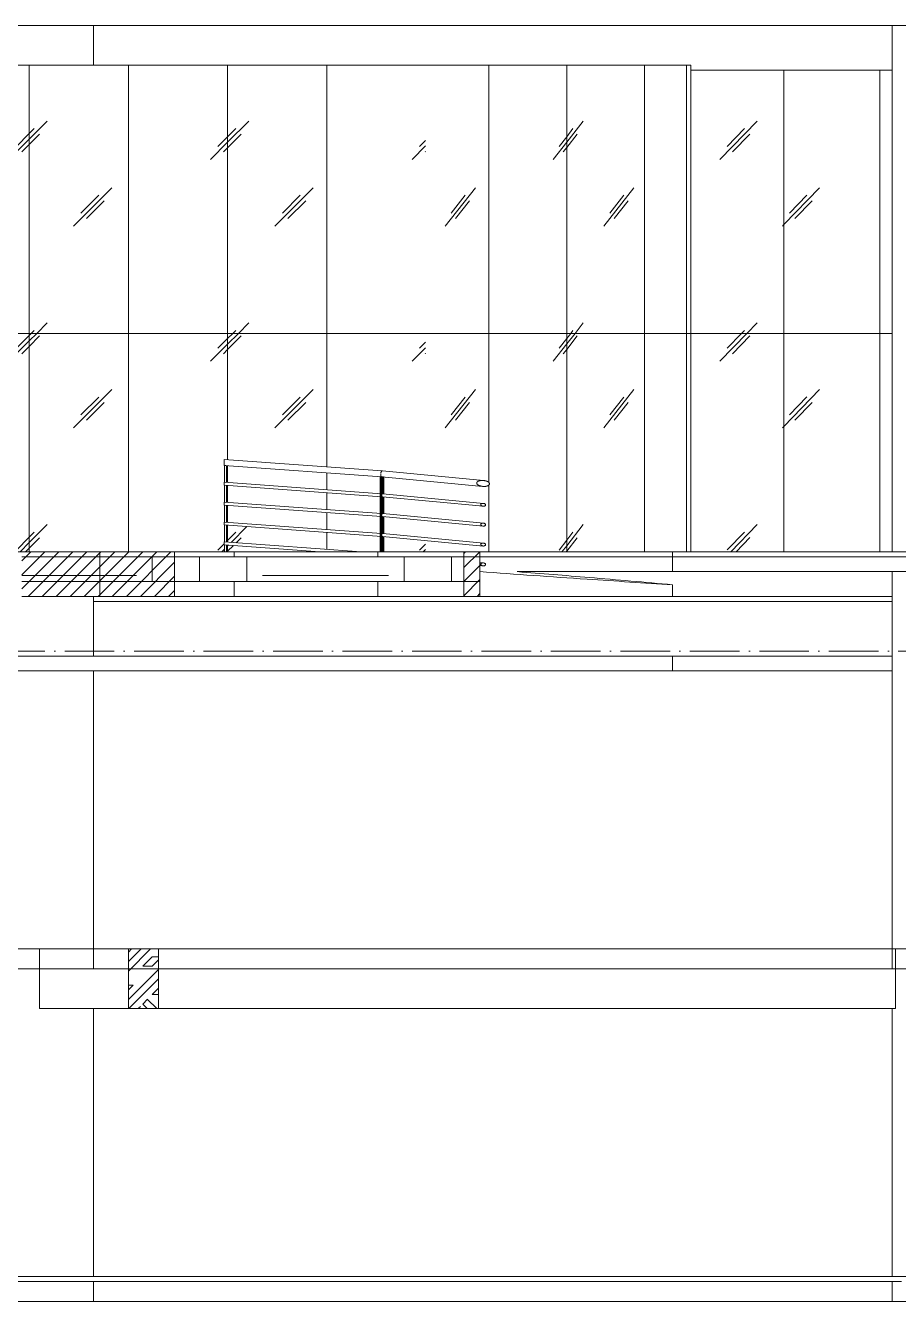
# Model space of a CAD drawing. Header units: millimetres. Extents: x -12680 to 112808, y -16580 to 93550.
# Drawn here: x 49235 to 58033, y -7550 to 5300 of the extents above; entities that cross this region are included whole.
import ezdxf

# ---------------------------------------------------------------- set-up
doc = ezdxf.new("R2010")
doc.units = ezdxf.units.MM
doc.linetypes.add('Grid Line', pattern=[14, 10, -2, 0, -2])
for name, color, linetype, lineweight in [('A-FLOR-HRAL', 41, 'Continuous', 5), ('HATCH-TUONG', 152, 'Continuous', 9), ('KINH', 152, 'Continuous', 5), ('NET CAT', 3, 'Continuous', 5), ('NET CATConcrete', 3, 'Continuous', 5), ('NET THAY 1', 41, 'Continuous', 5), ('NET THAY 2', 55, 'Continuous', 5), ('NET-CAT', 3, 'Continuous', 9), ('NET-THAY', 2, 'Continuous', 15), ('TRUC', 225, 'Continuous', 5)]:
    doc.layers.add(name, color=color, linetype=linetype, lineweight=lineweight)
pattern_1 = [(45, (41462.07, 40400), (-70.71068, 70.71068), [])]
pattern_2 = [(45.946, (40630.9, 40601.6), (-0.009, 2032), [249.51, -2577.89]), (45.946, (40577.5, 40656.7), (-0.009, 2032), [249.51, -2577.89]), (45.946, (40504.1, 40525.7), (-0.009, 2032), [537.405, -2289.99]), (45.946, (39294, 41963), (-0.009, 2032), [249.51, -2577.89]), (45.946, (39240.6, 42018.2), (-0.009, 2032), [249.51, -2577.89]), (45.946, (39167.2, 41887.1), (-0.009, 2032), [537.405, -2289.99])]
pattern_3 = [(51.826, (48263.6, 40601.6), (-9e-05, 2032), [228.1, -2356.69]), (51.826, (48220.2, 40656.7), (-9e-05, 2032), [228.1, -2356.69]), (51.826, (48160.6, 40525.7), (-9e-05, 2032), [491.29, -2093.5]), (51.826, (47177.3, 41963), (-9e-05, 2032), [228.1, -2356.69]), (51.826, (47133.9, 42018.2), (-9e-05, 2032), [228.1, -2356.69]), (51.826, (47074.2, 41887.1), (-9e-05, 2032), [491.29, -2093.5])]
pattern_4 = [(45, (43100.6, 40601.6), (0, 2032), [253.59, -2620.09]), (45, (43045.4, 40656.7), (0, 2032), [253.59, -2620.09]), (45, (42969.5, 40525.7), (0, 2032), [546.2, -2327.48]), (45, (41718.8, 41963), (0, 2032), [253.59, -2620.09]), (45, (41663.6, 42018.2), (0, 2032), [253.59, -2620.09]), (45, (41587.8, 41887.1), (0, 2032), [546.2, -2327.48])]

# ---------------------------------------------------------------- blocks, each defined once
blk = doc.blocks.new('System Panel - Glazed-394770-MẶT CẮT B-B')
at = {"layer": 'KINH'}
h = blk.add_hatch(dxfattribs=at)
h.set_pattern_fill('FP_6', color=256, style=0, pattern_type=2)
h.set_pattern_definition(pattern_2)
h.paths.add_polyline_path([(56877, 0), (56877, 2200), (55939, 2200), (55939, 0), (56378, 0)], flags=0)
at = {"layer": 'KINH', "color": 7}
for p, q in [((56877, 2200), (55939, 2200)), ((56877, 0), (56877, 2200))]:
    blk.add_line(p, q, dxfattribs=at)
blk = doc.blocks.new('System Panel - Glazed-V12-MẶT CẮT B-B')
at = {"layer": 'KINH'}
h = blk.add_hatch(dxfattribs=at)
h.set_pattern_fill('FP_6', color=256, style=0, pattern_type=2)
h.set_pattern_definition(pattern_2)
h.paths.add_polyline_path([(56877, 0), (57844, 0), (57844, 2200), (56877, 2200), (56877, 636)], flags=0)
at = {"layer": 'KINH', "color": 7}
for p, q in [((57844, 2200), (56877, 2200)), ((56877, 2200), (56877, 0)), ((57844, 0), (57844, 2200))]:
    blk.add_line(p, q, dxfattribs=at)
blk = doc.blocks.new('System Panel - Glazed-V13-MẶT CẮT B-B')
at = {"layer": 'KINH'}
h = blk.add_hatch(dxfattribs=at)
h.set_pattern_fill('FP_6', color=256, style=0, pattern_type=2)
h.set_pattern_definition(pattern_2)
h.paths.add_polyline_path([(57844, 0), (57968, 0), (57968, 2200), (57844, 2200)], flags=0)
at = {"layer": 'KINH', "color": 7}
for p, q in [((57968, 2200), (57844, 2200)), ((57844, 2200), (57844, 0))]:
    blk.add_line(p, q, dxfattribs=at)
blk = doc.blocks.new('System Panel - Glazed-V28-MẶT CẮT B-B')
at = {"layer": 'KINH', "color": 7}
for p, q in [((55898, 2200), (55475, 2200)), ((55475, 2200), (55475, 0))]:
    blk.add_line(p, q, dxfattribs=at)
at = {"layer": 'KINH', "color": 250, "lineweight": 9}
for p, q in [((55939, 2200), (55898, 2200)), ((55898, 2200), (55898, 0)), ((55939, 0), (55939, 2200)), ((55898, 0), (55939, 0))]:
    blk.add_line(p, q, dxfattribs=at)
blk = doc.blocks.new('System Panel - Glazed-V29-MẶT CẮT B-B')
at = {"layer": 'KINH'}
h = blk.add_hatch(dxfattribs=at)
h.set_pattern_fill('FP_9', color=256, style=0, pattern_type=2)
h.set_pattern_definition(pattern_3)
h.paths.add_polyline_path([(55475, 0), (55475, 2200), (54689, 2200), (54689, 0), (55457, 0)], flags=0)
at = {"layer": 'KINH', "color": 7}
for p, q in [((55475, 2200), (54689, 2200)), ((54689, 2200), (54689, 0)), ((55475, 0), (55475, 2200))]:
    blk.add_line(p, q, dxfattribs=at)
blk = doc.blocks.new('System Panel - Glazed-V30-MẶT CẮT B-B')
at = {"layer": 'KINH'}
h = blk.add_hatch(dxfattribs=at)
h.set_pattern_fill('FP_9', color=256, style=0, pattern_type=2)
h.set_pattern_definition(pattern_3)
h.paths.add_polyline_path([(53903, 0), (54689, 0), (54689, 2200), (53903, 2200), (53904, 699), (53911, 685), (53903, 670), (53903, 211)], flags=0)
at = {"layer": 'KINH', "color": 7}
for p, q in [((54689, 2200), (53903, 2200)), ((53903, 2200), (53903, 700)), ((54689, 0), (54689, 2200)), ((53903, 670), (53903, 0))]:
    blk.add_line(p, q, dxfattribs=at)
blk = doc.blocks.new('System Panel - Glazed-617771-MẶT CẮT B-B')
at = {"layer": 'KINH'}
h = blk.add_hatch(dxfattribs=at)
h.set_pattern_fill('FP_9', color=256, style=0, pattern_type=2)
h.set_pattern_definition(pattern_3)
h.paths.add_polyline_path([(53267, 0), (53903, 0), (53903, 670), (53888, 663), (53856, 658), (53837, 659), (53267, 714), (53267, 544), (53861, 485), (53870, 478), (53868, 464), (53857, 459), (53842, 459), (53267, 514), (53267, 344), (53861, 285), (53870, 278), (53868, 264), (53857, 259), (53842, 259), (53267, 314), (53267, 144), (53861, 85), (53870, 78), (53868, 64), (53857, 59), (53842, 59), (53267, 114), (53267, 58)], flags=0)
h.paths.add_polyline_path([(53903, 700), (53903, 2200), (53267, 2200), (53267, 774), (53871, 715), (53888, 709), (53889, 709), (53898, 703)], flags=0)
at = {"layer": 'KINH', "color": 7}
for p, q in [((53903, 2200), (53267, 2200)), ((53903, 700), (53903, 2200)), ((53903, 0), (53903, 670))]:
    blk.add_line(p, q, dxfattribs=at)
blk = doc.blocks.new('System Panel - Glazed-V31-MẶT CẮT B-B')
at = {"layer": 'KINH'}
h = blk.add_hatch(dxfattribs=at)
h.set_pattern_fill('FP_5', color=256, style=0, pattern_type=2)
h.set_pattern_definition(pattern_4)
h.paths.add_polyline_path([(52618, 0), (52809, 0), (52809, 156), (52272, 195), (52272, 25)], flags=0)
h.paths.add_polyline_path([(53267, 0), (53267, 114), (52846, 152), (52847, 0), (53237, 0)], flags=0)
h.paths.add_polyline_path([(53267, 144), (53267, 314), (52846, 352), (52847, 184), (53237, 147)], flags=0)
h.paths.add_polyline_path([(52809, 186), (52809, 356), (52272, 395), (52272, 225), (52809, 186)], flags=0)
h.paths.add_polyline_path([(53267, 344), (53267, 514), (52847, 552), (52847, 384), (53155, 355)], flags=0)
h.paths.add_polyline_path([(52809, 386), (52809, 556), (52272, 595), (52272, 425), (52809, 386)], flags=0)
h.paths.add_polyline_path([(53267, 544), (53267, 714), (52847, 752), (52847, 584), (53155, 555)], flags=0)
h.paths.add_polyline_path([(52809, 586), (52811, 756), (52272, 795), (52272, 625), (52809, 586)], flags=0)
h.paths.add_polyline_path([(53267, 774), (53267, 2200), (52272, 2200), (52272, 855), (52959, 803), (53265, 774)], flags=0)
at = {"layer": 'KINH', "color": 7}
for p, q in [((53267, 2200), (52272, 2200)), ((52272, 2200), (52272, 855)), ((52272, 795), (52272, 625)), ((52272, 595), (52272, 425)), ((52272, 395), (52272, 225)), ((52272, 195), (52272, 25))]:
    blk.add_line(p, q, dxfattribs=at)
blk = doc.blocks.new('System Panel - Glazed-V32-MẶT CẮT B-B')
at = {"layer": 'KINH'}
h = blk.add_hatch(dxfattribs=at)
h.set_pattern_fill('FP_5', color=256, style=0, pattern_type=2)
h.set_pattern_definition(pattern_4)
h.paths.add_polyline_path([(51337, 0), (52202, 0), (51272, 67), (51272, 0), (51314, 0)], flags=0)
h.paths.add_polyline_path([(52272, 25), (52272, 195), (51272, 267), (51272, 97), (52235, 28)], flags=0)
h.paths.add_polyline_path([(52272, 225), (52272, 395), (51272, 467), (51272, 297), (52235, 228)], flags=0)
h.paths.add_polyline_path([(52272, 425), (52272, 595), (51272, 667), (51272, 497), (52235, 428)], flags=0)
h.paths.add_polyline_path([(52272, 625), (52272, 795), (51272, 866), (51272, 697), (52235, 628)], flags=0)
h.paths.add_polyline_path([(52272, 855), (52272, 2200), (51272, 2200), (51272, 927), (52265, 856)], flags=0)
at = {"layer": 'KINH', "color": 7}
for p, q in [((52272, 2200), (51272, 2200)), ((51272, 2200), (51272, 927)), ((52272, 855), (52272, 2200)), ((51272, 868), (51272, 697)), ((52272, 625), (52272, 795)), ((51272, 667), (51272, 497)), ((52272, 425), (52272, 595)), ((51272, 467), (51272, 297)), ((52272, 225), (52272, 395)), ((51272, 267), (51272, 97)), ((52272, 25), (52272, 195)), ((51272, 67), (51272, 0))]:
    blk.add_line(p, q, dxfattribs=at)
blk = doc.blocks.new('System Panel - Glazed-V33-MẶT CẮT B-B')
at = {"layer": 'KINH'}
h = blk.add_hatch(dxfattribs=at)
h.set_pattern_fill('FP_5', color=256, style=0, pattern_type=2)
h.set_pattern_definition(pattern_4)
h.paths.add_polyline_path([(50272, 0), (51239, 0), (51239, 70), (51237, 72), (51237, 100), (51239, 100), (51239, 270), (51237, 272), (51237, 300), (51239, 300), (51239, 470), (51237, 472), (51237, 500), (51239, 500), (51239, 670), (51237, 672), (51237, 700), (51239, 700), (51239, 869), (51237, 870), (51237, 930), (51272, 929), (51272, 2200), (50272, 2200), (50272, 636)], flags=0)
h.paths.add_polyline_path([(51272, 0), (51272, 67), (51259, 68), (51259, 0)], flags=0)
h.paths.add_polyline_path([(51272, 97), (51272, 267), (51259, 268), (51259, 98), (51265, 98)], flags=0)
h.paths.add_polyline_path([(51272, 297), (51272, 467), (51259, 468), (51259, 298), (51265, 298)], flags=0)
h.paths.add_polyline_path([(51272, 497), (51272, 667), (51259, 668), (51259, 498), (51265, 498)], flags=0)
h.paths.add_polyline_path([(51272, 697), (51272, 868), (51259, 868), (51259, 698), (51265, 698)], flags=0)
at = {"layer": 'KINH', "color": 7}
for p, q in [((51272, 2200), (50272, 2200)), ((50272, 2200), (50272, 0)), ((51272, 927), (51272, 2200)), ((51272, 697), (51272, 868)), ((51272, 497), (51272, 667)), ((51272, 297), (51272, 467)), ((51272, 97), (51272, 267)), ((51272, 0), (51272, 67))]:
    blk.add_line(p, q, dxfattribs=at)
blk = doc.blocks.new('System Panel - Glazed-V34-MẶT CẮT B-B')
at = {"layer": 'KINH'}
h = blk.add_hatch(dxfattribs=at)
h.set_pattern_fill('FP_5', color=256, style=0, pattern_type=2)
h.set_pattern_definition(pattern_4)
h.paths.add_polyline_path([(49985, 0), (50272, 0), (50272, 2200), (49272, 2200), (49272, 0), (49985, 0)], flags=0)
at = {"layer": 'KINH', "color": 7}
for p, q in [((50272, 2200), (49272, 2200)), ((49272, 2200), (49272, 0)), ((50272, 0), (50272, 2200))]:
    blk.add_line(p, q, dxfattribs=at)
blk = doc.blocks.new('System Panel - Glazed-V35-MẶT CẮT B-B')
at = {"layer": 'KINH'}
h = blk.add_hatch(dxfattribs=at)
h.set_pattern_fill('FP_5', color=256, style=0, pattern_type=2)
h.set_pattern_definition(pattern_4)
h.paths.add_polyline_path([(49272, 0), (49272, 2200), (48272, 2200), (48272, 0), (49197, 0)], flags=0)
at = {"layer": 'KINH', "color": 7}
for p, q in [((49272, 2200), (48272, 2200)), ((48272, 2200), (48272, 0)), ((49272, 0), (49272, 2200))]:
    blk.add_line(p, q, dxfattribs=at)
blk = doc.blocks.new('System Panel - Glazed-503852-MẶT CẮT B-B')
at = {"layer": 'KINH'}
h = blk.add_hatch(dxfattribs=at)
h.set_pattern_fill('FP_5', color=256, style=0, pattern_type=2)
h.set_pattern_definition(pattern_4)
h.paths.add_polyline_path([(52695, 2200), (53267, 2200), (53267, 4900), (52272, 4900), (52272, 2200)], flags=0)
at = {"layer": 'KINH', "color": 7}
for p, q in [((53267, 4900), (52272, 4900)), ((52272, 4900), (52272, 3200)), ((52272, 3200), (52272, 2200)), ((52272, 2200), (53267, 2200))]:
    blk.add_line(p, q, dxfattribs=at)
blk = doc.blocks.new('System Panel - Glazed-V41-MẶT CẮT B-B')
at = {"layer": 'KINH'}
h = blk.add_hatch(dxfattribs=at)
h.set_pattern_fill('FP_5', color=256, style=0, pattern_type=2)
h.set_pattern_definition(pattern_4)
h.paths.add_polyline_path([(51774, 2200), (52272, 2200), (52272, 4900), (51272, 4900), (51272, 2200)], flags=0)
at = {"layer": 'KINH', "color": 7}
for p, q in [((52272, 4900), (51272, 4900)), ((51272, 4900), (51272, 3200)), ((52272, 3200), (52272, 4900)), ((51272, 3200), (51272, 2200)), ((52272, 2200), (52272, 3200)), ((51272, 2200), (52272, 2200))]:
    blk.add_line(p, q, dxfattribs=at)
blk = doc.blocks.new('System Panel - Glazed-V42-MẶT CẮT B-B')
at = {"layer": 'KINH'}
h = blk.add_hatch(dxfattribs=at)
h.set_pattern_fill('FP_5', color=256, style=0, pattern_type=2)
h.set_pattern_definition(pattern_4)
h.paths.add_polyline_path([(51272, 2200), (51272, 4900), (50272, 4900), (50272, 2200), (50853, 2200)], flags=0)
at = {"layer": 'KINH', "color": 7}
for p, q in [((51272, 4900), (50272, 4900)), ((50272, 4900), (50272, 3200)), ((51272, 3200), (51272, 4900)), ((50272, 3200), (50272, 2200)), ((51272, 2200), (51272, 3200)), ((50272, 2200), (51272, 2200))]:
    blk.add_line(p, q, dxfattribs=at)
blk = doc.blocks.new('System Panel - Glazed-V43-MẶT CẮT B-B')
at = {"layer": 'KINH'}
h = blk.add_hatch(dxfattribs=at)
h.set_pattern_fill('FP_5', color=256, style=0, pattern_type=2)
h.set_pattern_definition(pattern_4)
h.paths.add_polyline_path([(49272, 2200), (50272, 2200), (50272, 4900), (49272, 4900), (49272, 3200)], flags=0)
at = {"layer": 'KINH', "color": 7}
for p, q in [((50272, 4900), (49272, 4900)), ((49272, 4900), (49272, 3200)), ((50272, 3200), (50272, 4900)), ((49272, 3200), (49272, 2200)), ((50272, 2200), (50272, 3200)), ((49272, 2200), (50272, 2200))]:
    blk.add_line(p, q, dxfattribs=at)
blk = doc.blocks.new('System Panel - Glazed-V44-MẶT CẮT B-B')
at = {"layer": 'KINH'}
h = blk.add_hatch(dxfattribs=at)
h.set_pattern_fill('FP_5', color=256, style=0, pattern_type=2)
h.set_pattern_definition(pattern_4)
h.paths.add_polyline_path([(48272, 2200), (49272, 2200), (49272, 4900), (48272, 4900), (48272, 3200)], flags=0)
at = {"layer": 'KINH', "color": 7}
for p, q in [((49272, 4900), (48272, 4900)), ((48272, 4900), (48272, 3200)), ((49272, 3200), (49272, 4900)), ((48272, 3200), (48272, 2200)), ((49272, 2200), (49272, 3200)), ((48272, 2200), (49272, 2200))]:
    blk.add_line(p, q, dxfattribs=at)
blk = doc.blocks.new('System Panel - Glazed-503857-MẶT CẮT B-B')
at = {"layer": 'KINH', "color": 7}
for p, q in [((55898, 4900), (55475, 4900)), ((55475, 4900), (55475, 2200)), ((55475, 2200), (55898, 2200))]:
    blk.add_line(p, q, dxfattribs=at)
at = {"layer": 'KINH', "color": 250, "lineweight": 9}
for p, q in [((55939, 4900), (55898, 4900)), ((55898, 4900), (55898, 2200)), ((55939, 2200), (55939, 4900)), ((55898, 2200), (55939, 2200))]:
    blk.add_line(p, q, dxfattribs=at)
blk = doc.blocks.new('System Panel - Glazed-V50-MẶT CẮT B-B')
at = {"layer": 'KINH'}
h = blk.add_hatch(dxfattribs=at)
h.set_pattern_fill('FP_9', color=256, style=0, pattern_type=2)
h.set_pattern_definition(pattern_3)
h.paths.add_polyline_path([(55457, 2200), (55475, 2200), (55475, 4900), (54689, 4900), (54689, 2200)], flags=0)
at = {"layer": 'KINH', "color": 7}
for p, q in [((55475, 4900), (54689, 4900)), ((54689, 4900), (54689, 2200)), ((55475, 2200), (55475, 4900)), ((54689, 2200), (55475, 2200))]:
    blk.add_line(p, q, dxfattribs=at)
blk = doc.blocks.new('System Panel - Glazed-V51-MẶT CẮT B-B')
at = {"layer": 'KINH'}
h = blk.add_hatch(dxfattribs=at)
h.set_pattern_fill('FP_9', color=256, style=0, pattern_type=2)
h.set_pattern_definition(pattern_3)
h.paths.add_polyline_path([(54536, 2200), (54689, 2200), (54689, 4900), (53903, 4900), (53903, 2200)], flags=0)
at = {"layer": 'KINH', "color": 7}
for p, q in [((54689, 4900), (53903, 4900)), ((53903, 4900), (53903, 2200)), ((54689, 2200), (54689, 4900)), ((53903, 2200), (54689, 2200))]:
    blk.add_line(p, q, dxfattribs=at)
blk = doc.blocks.new('System Panel - Glazed-617772-MẶT CẮT B-B')
at = {"layer": 'KINH'}
h = blk.add_hatch(dxfattribs=at)
h.set_pattern_fill('FP_9', color=256, style=0, pattern_type=2)
h.set_pattern_definition(pattern_3)
h.paths.add_polyline_path([(53903, 2200), (53903, 4900), (53267, 4900), (53267, 2200), (53616, 2200)], flags=0)
at = {"layer": 'KINH', "color": 7}
for p, q in [((53903, 4900), (53267, 4900)), ((53903, 2200), (53903, 4900)), ((53267, 2200), (53903, 2200))]:
    blk.add_line(p, q, dxfattribs=at)
blk = doc.blocks.new('System Panel - Glazed-V61-MẶT CẮT B-B')
at = {"layer": 'KINH'}
h = blk.add_hatch(dxfattribs=at)
h.set_pattern_fill('FP_6', color=256, style=0, pattern_type=2)
h.set_pattern_definition(pattern_2)
h.paths.add_polyline_path([(56877, 2200), (56877, 4850), (55939, 4850), (55939, 2200)], flags=0)
at = {"layer": 'KINH', "color": 7}
for p, q in [((56877, 2200), (56877, 4850)), ((55939, 2200), (56877, 2200))]:
    blk.add_line(p, q, dxfattribs=at)
blk = doc.blocks.new('System Panel - Glazed-V62-MẶT CẮT B-B')
at = {"layer": 'KINH'}
h = blk.add_hatch(dxfattribs=at)
h.set_pattern_fill('FP_6', color=256, style=0, pattern_type=2)
h.set_pattern_definition(pattern_2)
h.paths.add_polyline_path([(57844, 2200), (57844, 4850), (56877, 4850), (56877, 2200), (57299, 2200)], flags=0)
at = {"layer": 'KINH', "color": 7}
for p, q in [((56877, 4850), (56877, 2200)), ((57844, 2200), (57844, 4850)), ((56877, 2200), (57844, 2200))]:
    blk.add_line(p, q, dxfattribs=at)
blk = doc.blocks.new('System Panel - Glazed-V63-MẶT CẮT B-B')
at = {"layer": 'KINH'}
h = blk.add_hatch(dxfattribs=at)
h.set_pattern_fill('FP_6', color=256, style=0, pattern_type=2)
h.set_pattern_definition(pattern_2)
h.paths.add_polyline_path([(57844, 2200), (57968, 2200), (57968, 4850), (57844, 4850), (57844, 4035)], flags=0)
at = {"layer": 'KINH', "color": 7}
for p, q in [((57844, 4850), (57844, 2200)), ((57844, 2200), (57968, 2200))]:
    blk.add_line(p, q, dxfattribs=at)
blk = doc.blocks.new('Ramp - Ramp-603446-MẶT CẮT B-B')
at = {"layer": 'NET CAT', "color": 50, "lineweight": 9}
for p, q in [((53815, -200), (53815, -450)), ((55757, -450), (55757, -332)), ((53815, -450), (55757, -450))]:
    blk.add_line(p, q, dxfattribs=at)
blk.add_open_spline([(55757, -332), (55469, -314), (54822, -272), (54175, -226), (53815, -200)], degree=3, knots=[0, 0, 0, 0, 0.444444, 1, 1, 1, 1], dxfattribs=at)
at = {"layer": 'NET THAY 2', "color": 7}
blk.add_open_spline([(54190, -200), (54433, -219), (54815, -250), (55337, -295), (55617, -319), (55757, -332)], degree=3, knots=[0.3782341, 0.3782341, 0.3782341, 0.3782341, 0.6666667, 0.8333333, 1, 1, 1, 1], dxfattribs=at)
blk = doc.blocks.new('Railing - AL-BALUSTER 1-863386-MẶT CẮT B-B')
at = {"layer": 'NET THAY 2', "color": 7}
for p, q in [((51253, 869), (51239, 869)), ((51239, 869), (51239, 699)), ((51259, 698), (51259, 869)), ((51239, 670), (51239, 499)), ((51259, 498), (51259, 669)), ((51239, 470), (51239, 299)), ((51259, 298), (51259, 469)), ((51239, 270), (51239, 99)), ((51259, 98), (51259, 269)), ((51239, 70), (51239, 0)), ((51259, 0), (51259, 69))]:
    blk.add_line(p, q, dxfattribs=at)
blk = doc.blocks.new('Railing - 25mm-863384-MẶT CẮT B-B')
at = {"layer": 'NET THAY 2', "color": 7}
for p, q in [((52822, 0), (52822, 756)), ((52823, 755), (52826, 755)), ((52847, 754), (52847, 585)), ((52847, 554), (52847, 385)), ((52847, 354), (52847, 185)), ((52847, 154), (52847, 0))]:
    blk.add_line(p, q, dxfattribs=at)
at = {"layer": 'NET THAY 2', "color": 7, "flags": 128}
blk.add_lwpolyline([(52826, 755), (52831, 755), (52837, 754), (52842, 754)], dxfattribs=at)
blk = doc.blocks.new('Railing - 25mm-863389-MẶT CẮT B-B')
at = {"layer": 'NET THAY 2', "color": 7}
for p, q in [((52816, 0), (52816, 755)), ((52821, 755), (52824, 755)), ((52827, 755), (52833, 755)), ((52841, 755), (52841, 585)), ((52841, 555), (52841, 385)), ((52841, 355), (52841, 185)), ((52841, 155), (52841, 0))]:
    blk.add_line(p, q, dxfattribs=at)
blk = doc.blocks.new('Railing - 25mm-V256-MẶT CẮT B-B')
at = {"layer": 'NET THAY 2', "color": 7}
for p, q in [((52809, 0), (52809, 756)), ((52822, 755), (52826, 755)), ((52834, 754), (52834, 580)), ((52834, 556), (52834, 380)), ((52834, 356), (52834, 180)), ((52834, 156), (52834, 0))]:
    blk.add_line(p, q, dxfattribs=at)
at = {"layer": 'NET THAY 2', "color": 7, "flags": 128}
blk.add_lwpolyline([(52809, 756), (52812, 756), (52816, 755), (52822, 755)], dxfattribs=at)
blk = doc.blocks.new('Railing - Railing-863243-MẶT CẮT B-B')
at = {"layer": 'A-FLOR-HRAL', "color": 7, "flags": 128}
for points in [[(53872, 472), (53871, 475), (53870, 478), (53868, 481), (53865, 483), (53861, 485), (53857, 487), (53852, 488), (53848, 488), (53843, 488), (53838, 488), (53834, 487), (53830, 485), (53827, 483), (53825, 480), (53824, 478), (53823, 475)], [(53823, 475), (53824, 472), (53825, 469), (53827, 466), (53830, 464), (53834, 462), (53838, 460), (53843, 459), (53848, 458), (53852, 458), (53857, 459), (53861, 460), (53865, 462), (53868, 464), (53870, 466), (53871, 469), (53872, 472)], [(53872, 272), (53871, 275), (53870, 278), (53868, 281), (53865, 283), (53861, 285), (53857, 287), (53852, 288), (53848, 288), (53843, 288), (53838, 288), (53834, 287), (53830, 285), (53827, 283), (53825, 280), (53824, 278), (53823, 275)], [(53823, 275), (53824, 272), (53825, 269), (53827, 266), (53830, 264), (53834, 262), (53838, 260), (53843, 259), (53848, 258), (53852, 258), (53857, 259), (53861, 260), (53865, 262), (53868, 264), (53870, 266), (53871, 269), (53872, 272)], [(53872, 72), (53871, 75), (53870, 78), (53868, 81), (53865, 83), (53861, 85), (53857, 87), (53852, 88), (53848, 88), (53843, 88), (53838, 88), (53834, 87), (53830, 85), (53827, 83), (53825, 80), (53824, 78), (53823, 75)], [(53823, 75), (53824, 72), (53825, 69), (53827, 66), (53830, 64), (53834, 62), (53838, 60), (53843, 59), (53848, 58), (53852, 58), (53857, 59), (53861, 60), (53865, 62), (53868, 64), (53870, 66), (53871, 69), (53872, 72)], [(53872, -128), (53871, -125), (53870, -122), (53868, -119), (53865, -117), (53861, -115), (53857, -113), (53852, -112), (53848, -112), (53843, -112), (53838, -112), (53834, -113), (53830, -115), (53827, -117), (53825, -120), (53824, -122), (53823, -125)], [(53823, -125), (53824, -128), (53825, -131), (53827, -134), (53830, -136), (53834, -138), (53838, -140), (53843, -141), (53848, -142), (53852, -142), (53857, -141), (53861, -140), (53865, -138), (53868, -136), (53870, -134), (53871, -131), (53872, -128)]]:
    blk.add_lwpolyline(points, dxfattribs=at)
at = {"layer": 'A-FLOR-HRAL', "color": 7}
for points in [[(53911, 685), (53911, 686), (53910, 689), (53908, 693), (53907, 696), (53905, 698), (53904, 699), (53904, 699), (53903, 700), (53902, 701), (53900, 703), (53897, 705), (53894, 706), (53891, 707), (53890, 708), (53889, 709), (53888, 709), (53887, 710), (53885, 711), (53881, 712), (53877, 713), (53872, 715), (53865, 716), (53854, 718), (53842, 719), (53832, 719), (53826, 718), (53823, 718), (53820, 717), (53817, 717), (53814, 716), (53810, 716), (53808, 715), (53807, 714), (53806, 714), (53805, 714), (53803, 713), (53801, 712), (53797, 711), (53794, 709), (53792, 708), (53791, 707), (53790, 707), (53790, 706), (53789, 705), (53787, 703), (53785, 700), (53783, 697), (53782, 694), (53782, 692)], [(53782, 692), (53782, 691), (53783, 688), (53785, 684), (53787, 681), (53788, 679), (53789, 678), (53790, 678), (53790, 677), (53791, 676), (53793, 674), (53796, 672), (53799, 671), (53802, 669), (53803, 669), (53804, 668), (53805, 668), (53806, 667), (53809, 666), (53812, 665), (53816, 664), (53821, 662), (53828, 661), (53840, 659), (53851, 658), (53861, 658), (53867, 659), (53870, 659), (53873, 659), (53876, 660), (53879, 661), (53883, 661), (53885, 662), (53887, 662), (53888, 663), (53889, 663), (53890, 664), (53892, 664), (53896, 666), (53899, 667), (53901, 669), (53902, 670), (53903, 670), (53904, 671), (53905, 672), (53906, 674), (53908, 677), (53910, 680), (53911, 683), (53911, 685)]]:
    blk.add_open_spline(points, degree=3, knots=[0, 0, 0, 0, 0.027778, 0.055556, 0.083333, 0.097222, 0.104167, 0.111111, 0.118056, 0.125, 0.138889, 0.166667, 0.194444, 0.208333, 0.215278, 0.222222, 0.229167, 0.236111, 0.25, 0.277778, 0.305556, 0.333333, 0.388889, 0.444444, 0.555556, 0.611111, 0.638889, 0.666667, 0.680556, 0.694444, 0.722222, 0.75, 0.763889, 0.770833, 0.777778, 0.784722, 0.791667, 0.805556, 0.833333, 0.861111, 0.875, 0.881944, 0.888889, 0.895833, 0.902778, 0.916667, 0.944444, 0.972222, 1, 1, 1, 1], dxfattribs=at)
at = {"layer": 'NET THAY 1', "color": 7}
for p, q in [((52831, 815), (51237, 930)), ((51237, 870), (52826, 755)), ((53852, 718), (52832, 816)), ((52822, 585), (51237, 700)), ((51237, 670), (52821, 555)), ((52825, 756), (53842, 659)), ((52821, 555), (52829, 555)), ((52829, 585), (52822, 585)), ((52834, 585), (52829, 585)), ((52829, 555), (52833, 555)), ((52833, 555), (53846, 458)), ((53849, 488), (52835, 585)), ((52822, 385), (51237, 500)), ((51237, 470), (52821, 355)), ((52822, 185), (51237, 300)), ((51237, 270), (52821, 155)), ((52821, 355), (52829, 355)), ((52829, 385), (52822, 385)), ((52834, 385), (52829, 385)), ((52829, 355), (52833, 355)), ((52833, 355), (53846, 258)), ((53849, 288), (52835, 385)), ((52821, 155), (52829, 155)), ((52829, 185), (52822, 185)), ((52834, 185), (52829, 185)), ((52829, 155), (52833, 155)), ((52833, 155), (53846, 58)), ((53849, 88), (52835, 185)), ((52618, 0), (51237, 100)), ((51237, 70), (52202, 0)), ((53849, -112), (53815, -108)), ((53815, -139), (53846, -142))]:
    blk.add_line(p, q, dxfattribs=at)
at = {"layer": 'NET THAY 1', "color": 7, "flags": 128}
for points in [[(51237, 685), (51237, 689), (51237, 692), (51237, 696), (51237, 698), (51237, 699), (51237, 700)], [(51237, 670), (51237, 670), (51237, 672), (51237, 674), (51237, 677), (51237, 681), (51237, 685)], [(51237, 485), (51237, 489), (51237, 492), (51237, 496), (51237, 498), (51237, 499), (51237, 500)], [(51237, 470), (51237, 470), (51237, 472), (51237, 474), (51237, 477), (51237, 481), (51237, 485)], [(51237, 285), (51237, 289), (51237, 292), (51237, 296), (51237, 298), (51237, 299), (51237, 300)], [(51237, 270), (51237, 270), (51237, 272), (51237, 274), (51237, 277), (51237, 281), (51237, 285)], [(51237, 85), (51237, 89), (51237, 92), (51237, 96), (51237, 98), (51237, 99), (51237, 100)], [(51237, 70), (51237, 70), (51237, 72), (51237, 74), (51237, 77), (51237, 81), (51237, 85)]]:
    blk.add_lwpolyline(points, dxfattribs=at)
at = {"layer": 'NET THAY 1', "color": 7}
for points, knots in [([(51237, 900), (51237, 902), (51237, 906), (51237, 914), (51237, 923), (51237, 929), (51237, 930), (51237, 930)], [0, 0, 0, 0, 0.0666667, 0.1333333, 0.2666667, 0.4, 0.5333333, 0.5333333, 0.5333333, 0.5333333]), ([(51237, 870), (51237, 870), (51237, 870), (51237, 873), (51237, 879), (51237, 887), (51237, 894), (51237, 898), (51237, 900)], [0.4666667, 0.4666667, 0.4666667, 0.4666667, 0.5333333, 0.65, 0.7666667, 0.8833333, 0.9416667, 1, 1, 1, 1]), ([(52815, 773), (52816, 769), (52817, 762), (52821, 757), (52824, 755), (52824, 755)], [0.1438298, 0.1438298, 0.1438298, 0.1438298, 0.2666667, 0.4, 0.4616707, 0.4616707, 0.4616707, 0.4616707]), ([(52823, 811), (52824, 812), (52827, 815), (52830, 816), (52832, 816)], [0.3341006, 0.3341006, 0.3341006, 0.3341006, 0.4, 0.5333333, 0.5333333, 0.5333333, 0.5333333]), ([(52824, 570), (52824, 568), (52824, 564), (52825, 561), (52825, 560)], [0, 0, 0, 0, 0.1666667, 0.25, 0.25, 0.25, 0.25]), ([(52824, 370), (52824, 368), (52824, 364), (52825, 361), (52825, 360)], [0, 0, 0, 0, 0.1666667, 0.25, 0.25, 0.25, 0.25]), ([(52824, 170), (52824, 168), (52824, 164), (52825, 161), (52825, 160)], [0, 0, 0, 0, 0.1666667, 0.25, 0.25, 0.25, 0.25])]:
    blk.add_open_spline(points, degree=3, knots=knots, dxfattribs=at)
for points in [[(52815, 789), (52815, 789), (52815, 790), (52815, 791)], [(52815, 782), (52815, 781), (52815, 780), (52815, 779)], [(52815, 778), (52815, 777), (52815, 775), (52815, 773)], [(52816, 794), (52816, 795), (52816, 796), (52817, 797)], [(52817, 798), (52817, 799), (52818, 801), (52818, 802)], [(52819, 803), (52819, 805), (52820, 806), (52821, 807)], [(52821, 808), (52822, 809), (52822, 810), (52823, 811)], [(52821, 570), (52821, 573), (52821, 575), (52821, 578)], [(52821, 560), (52821, 561), (52821, 563), (52821, 566), (52821, 569), (52821, 570)], [(52826, 578), (52825, 575), (52824, 573), (52824, 570)], [(52824, 578), (52824, 577), (52824, 574), (52824, 572), (52824, 570)], [(52824, 570), (52824, 569), (52824, 566), (52825, 564), (52825, 563)], [(52821, 370), (52821, 373), (52821, 375), (52821, 378)], [(52821, 360), (52821, 361), (52821, 363), (52821, 366), (52821, 369), (52821, 370)], [(52826, 378), (52825, 375), (52824, 373), (52824, 370)], [(52824, 378), (52824, 377), (52824, 374), (52824, 372), (52824, 370)], [(52824, 370), (52824, 369), (52824, 366), (52825, 364), (52825, 363)], [(52821, 170), (52821, 173), (52821, 175), (52821, 178)], [(52821, 160), (52821, 161), (52821, 163), (52821, 166), (52821, 169), (52821, 170)], [(52826, 178), (52825, 175), (52824, 173), (52824, 170)], [(52824, 178), (52824, 177), (52824, 174), (52824, 172), (52824, 170)], [(52824, 170), (52824, 169), (52824, 166), (52825, 164), (52825, 163)]]:
    blk.add_open_spline(points, degree=3, dxfattribs=at)
for name in ['Railing - AL-BALUSTER 1-863386-MẶT CẮT B-B', 'Railing - 25mm-V256-MẶT CẮT B-B', 'Railing - 25mm-863389-MẶT CẮT B-B', 'Railing - 25mm-863384-MẶT CẮT B-B']:
    blk.add_blockref(name, (0, 0))
blk = doc.blocks.new('ALC1807-ASCENT PLAZA-TANG 1_2_rvt-1-MẶT CẮT B-B')
at = {"layer": 'HATCH-TUONG', "lineweight": 5}
h = blk.add_hatch(dxfattribs=at)
h.set_pattern_fill('FP_4', style=0, pattern_type=2)
h.set_pattern_definition(pattern_1)
h.paths.add_polyline_path([(49197, -450), (49985, -450), (49985, 0), (49197, 0), (49197, -214)], flags=0)
h = blk.add_hatch(dxfattribs=at)
h.set_pattern_fill('FP_4', style=0, pattern_type=2)
h.set_pattern_definition(pattern_1)
h.paths.add_polyline_path([(50737, -450), (50737, 0), (49985, 0), (49985, -450)], flags=0)
h = blk.add_hatch(dxfattribs=at)
h.set_pattern_fill('FP_4', style=0, pattern_type=2)
h.set_pattern_definition(pattern_1)
h.paths.add_polyline_path([(53815, -450), (53815, 0), (53653, 0), (53653, -450)], flags=0)
at = {"layer": 'NET CAT'}
h = blk.add_hatch(dxfattribs=at)
h.set_pattern_fill('FP_45', style=0, pattern_type=2)
h.set_pattern_definition([(0, (41462.1, 40400), (1270, 1270), [1270, -1270]), (0, (41462.1, 40876.2), (1270, 1270), [1270, -1270]), (0, (41462.1, 41352.5), (1270, 1270), [1270, -1270]), (90, (41620.8, 41511.2), (-1270, 1270), [1270, -1270]), (90, (42097.1, 41511.2), (-1270, 1270), [1270, -1270]), (90, (42573.3, 41511.2), (-1270, 1270), [1270, -1270])])
h.paths.add_polyline_path([(49197, -300), (53815, -300), (53815, -50), (49197, -50), (49197, -214)], flags=0)
at = {"layer": 'NET-CAT'}
for p, q in [((49985, 0), (49197, 0)), ((50737, 0), (49985, 0)), ((49985, 0), (49985, -450)), ((49985, -450), (49985, 0)), ((50737, -450), (50737, 0)), ((53653, 0), (53653, -450)), ((53815, 0), (53653, 0)), ((53815, -450), (53815, 0)), ((49197, -450), (49985, -450)), ((49985, -450), (50737, -450)), ((53653, -450), (53815, -450))]:
    blk.add_line(p, q, dxfattribs=at)
at = {"layer": 'NET-CAT', "lineweight": 15}
for p, q in [((77214, 0), (55757, 0)), ((55757, 0), (55757, -50)), ((53815, -50), (49197, -50)), ((53815, -300), (53815, -50)), ((55757, -50), (77214, -50)), ((49197, -300), (53815, -300))]:
    blk.add_line(p, q, dxfattribs=at)
at = {"layer": 'NET-THAY', "color": 10}
for p, q in [((51337, 0), (50737, 0)), ((51337, -50), (51337, 0)), ((52787, 0), (51337, 0)), ((53653, 0), (52787, 0)), ((52787, 0), (52787, -50)), ((51337, -450), (51337, -300)), ((52787, -300), (52787, -450)), ((50737, -450), (51337, -450)), ((51337, -450), (52787, -450)), ((52787, -450), (53653, -450))]:
    blk.add_line(p, q, dxfattribs=at)
at = {"layer": 'NET-THAY', "color": 250, "lineweight": 9}
for p, q in [((53815, 0), (55757, 0)), ((55757, -50), (53815, -50)), ((57968, -500), (49921, -500)), ((55757, -450), (57968, -450))]:
    blk.add_line(p, q, dxfattribs=at)
at = {"color": 250, "lineweight": 9}
for name in ['System Panel - Glazed-V44-MẶT CẮT B-B', 'System Panel - Glazed-V43-MẶT CẮT B-B', 'System Panel - Glazed-V42-MẶT CẮT B-B', 'System Panel - Glazed-V41-MẶT CẮT B-B', 'System Panel - Glazed-503852-MẶT CẮT B-B', 'System Panel - Glazed-617772-MẶT CẮT B-B', 'System Panel - Glazed-V51-MẶT CẮT B-B', 'System Panel - Glazed-V50-MẶT CẮT B-B', 'System Panel - Glazed-503857-MẶT CẮT B-B', 'System Panel - Glazed-V61-MẶT CẮT B-B', 'System Panel - Glazed-V62-MẶT CẮT B-B', 'System Panel - Glazed-V63-MẶT CẮT B-B', 'System Panel - Glazed-V35-MẶT CẮT B-B', 'System Panel - Glazed-V34-MẶT CẮT B-B', 'System Panel - Glazed-V33-MẶT CẮT B-B', 'System Panel - Glazed-V32-MẶT CẮT B-B', 'System Panel - Glazed-V31-MẶT CẮT B-B', 'System Panel - Glazed-617771-MẶT CẮT B-B', 'System Panel - Glazed-V30-MẶT CẮT B-B', 'System Panel - Glazed-V29-MẶT CẮT B-B', 'System Panel - Glazed-V28-MẶT CẮT B-B', 'System Panel - Glazed-394770-MẶT CẮT B-B', 'System Panel - Glazed-V12-MẶT CẮT B-B', 'System Panel - Glazed-V13-MẶT CẮT B-B', 'Railing - Railing-863243-MẶT CẮT B-B', 'Ramp - Ramp-603446-MẶT CẮT B-B']:
    blk.add_blockref(name, (0, 0), dxfattribs=at)

msp = doc.modelspace()

# ---------------------------------------------------------------- hatches: boundary and pattern name
at = {"layer": 'NET CATConcrete'}
h = msp.add_hatch(dxfattribs=at)
h.set_pattern_fill('FP_1', color=256, style=0, pattern_type=2)
h.set_pattern_definition([(45, (41557.3, 41450), (-476.246, 476.246), []), (45, (41652.6, 41450), (-476.246, 476.246), []), (45, (41462.1, 41450), (-476.246, 476.246), []), (45, (41938.3, 41450), (-476.246, 476.246), []), (45, (42033.6, 41450), (-476.246, 476.246), []), (0, (41843.1, 41545.25), (0, 952.5), [95.25, -857.25]), (0, (41938.3, 41640.5), (0, 952.5), [95.25, -857.25]), (45, (41843.1, 41545.25), (0, 952.491), [134.684, -1212.342]), (45, (41938.3, 41545.25), (0, 952.491), [134.684, -1212.342]), (0, (41843.1, 41545.25), (0, 952.5), [95.25, -857.25]), (90, (41366.8, 41545.25), (-952.5, 6e-14), [95.25, -857.25]), (90, (41462.1, 41545.25), (-952.5, 6e-14), [190.5, -762]), (45, (41366.8, 41640.5), (0, 952.491), [134.684, -1212.342]), (90, (42224.1, 41831), (-952.5, 6e-14), [95.25, -857.25]), (0, (42128.8, 41831), (0, 952.5), [95.25, -857.25]), (45, (42128.8, 41831), (0, 952.491), [134.684, -1212.342]), (0, (42319.3, 41545.25), (0, 952.5), [95.25, -857.25]), (0, (42319.3, 42021.5), (0, 952.5), [95.25, -857.25]), (90, (42509.8, 42116.75), (-952.5, 6e-14), [95.25, -857.25]), (45, (42319.3, 42021.5), (0, 952.491), [269.367, -1077.659]), (45, (42414.6, 42021.5), (0, 952.491), [134.684, -1212.342]), (45, (42605.1, 42212), (0, 952.491), [134.684, -1212.342]), (0, (42605.1, 42307.25), (0, 952.5), [95.25, -857.25]), (90, (42605.1, 42212), (-952.5, 6e-14), [95.25, -857.25]), (0, (41938.3, 42212), (0, 952.5), [95.25, -857.25]), (0, (42128.8, 42307.25), (0, 952.5), [95.25, -857.25]), (90, (42033.6, 42212), (-952.5, 6e-14), [95.25, -857.25]), (90, (42128.8, 42212), (-952.5, 6e-14), [95.25, -857.25]), (45, (41938.3, 42212), (0, 952.491), [134.684, -1212.342]), (45, (42128.8, 42212), (0, 952.491), [134.684, -1212.342]), (135, (41581.06, 41664.8), (-952.491, 6e-14), [134.684, -1212.342]), (135, (41700.2, 41783.4), (-952.491, 6e-14), [134.684, -1212.342]), (135, (41771.64, 41854.8), (-952.491, 6e-14), [134.684, -1212.342]), (135, (41795.45, 41878.6), (-952.491, 6e-14), [134.684, -1212.342]), (135, (41843.1, 41926.25), (-952.491, 6e-14), [134.684, -1212.342]), (135, (41866.9, 41950.06), (-952.491, 6e-14), [134.684, -1212.342]), (135, (41938.3, 42021.5), (-952.491, 6e-14), [134.684, -1212.342]), (135, (41985.95, 42069.1), (-952.491, 6e-14), [134.684, -1212.342]), (45, (41581.06, 41664.8), (0, 952.491), [95.25, -1251.776]), (45, (41700.2, 41783.4), (0, 952.491), [67.361, -1279.665]), (45, (41866.9, 41950.06), (0, 952.491), [67.361, -1279.665]), (45, (41771.64, 42045.3), (0, 952.491), [67.361, -1279.665]), (45, (41938.3, 42021.5), (0, 952.491), [67.361, -1279.665]), (45, (41843.1, 42116.75), (0, 952.491), [67.361, -1279.665]), (0, (41486.3, 41759.5), (0, 952.5), [190.043, -762.457]), (0, (41700.2, 41973.9), (0, 952.5), [95.25, -857.25])])
h.paths.add_polyline_path([(50574.6, -4600), (50574.6, -4000), (50272.4, -4000), (50272.4, -4600)], flags=0)

# ---------------------------------------------------------------- linework, layer by layer
at = {"layer": 'NET CAT'}
for p, q in [((49921.3, 5300), (49921.3, 4900)), ((57968, 0), (57968, 5300)), ((57968, -4000), (57968, -200)), ((49921.3, -450), (49921.3, -1050)), ((49921.3, -1200), (49921.3, -4000)), ((49921.3, -4200), (49921.3, -4000)), ((57968, -4000), (57968, -4200)), ((49921.3, -4600), (49921.3, -7300)), ((57968, -7300), (57968, -4600)), ((49921.3, -7350), (49127, -7350)), ((49921.3, -7550), (49921.3, -7350)), ((58063.1, -7350), (57968, -7350)), ((57968, -7350), (57968, -7550))]:
    msp.add_line(p, q, dxfattribs=at)
at = {"layer": 'NET CAT', "lineweight": 13}
for p, q in [((50574.6, -4000), (50272.4, -4000)), ((50272.4, -4000), (50272.4, -4600)), ((50574.6, -4600), (50574.6, -4000)), ((50272.4, -4600), (50574.6, -4600))]:
    msp.add_line(p, q, dxfattribs=at)
at = {"layer": 'NET CATConcrete'}
for p, q in [((57968, 4850), (55939.5, 4850)), ((49375.2, -4000), (50272.4, -4000)), ((49375.2, -4000), (49375.2, -4600)), ((50574.6, -4000), (58003.6, -4000)), ((58003.6, -4000), (58003.6, -4600)), ((49375.2, -4600), (50272.4, -4600)), ((50574.6, -4600), (58003.6, -4600))]:
    msp.add_line(p, q, dxfattribs=at)
at = {"layer": 'NET-CAT', "lineweight": 15}
for p, q in [((27950.5, 5300), (77213.6, 5300)), ((77213.6, -50), (55756.9, -50)), ((55756.9, -50), (55756.9, -200)), ((55756.9, -200), (77213.6, -200)), ((55756.9, -1050), (34831.4, -1050)), ((55756.9, -1200), (55756.9, -1050)), ((34831.4, -1200), (55756.9, -1200)), ((103822.4, -4000), (26040.5, -4000)), ((26040.5, -4200), (103405.7, -4200)), ((103822.4, -7300), (27950.6, -7300)), ((27950.6, -7550), (103822.4, -7550))]:
    msp.add_line(p, q, dxfattribs=at)
at = {"layer": 'NET-THAY', "lineweight": 9}
for p, q in [((53814.9, -50), (55756.9, -50)), ((55756.9, -200), (54190.3, -200)), ((55756.9, -1050), (57968, -1050)), ((57968, -1200), (55756.9, -1200))]:
    msp.add_line(p, q, dxfattribs=at)
at = {"layer": 'NET-THAY'}
msp.add_line((49921.3, -7350), (57968, -7350), dxfattribs=at)
at = {"layer": 'TRUC', "linetype": 'Grid Line', "ltscale": 50}
for p, q in [((-12679, 0), (108517.8, 0)), ((-12679, -1000), (112808.4, -1000)), ((-12679, -4000), (108517.8, -4000)), ((-12679, -7300), (108517.8, -7300))]:
    msp.add_line(p, q, dxfattribs=at)

# ---------------------------------------------------------------- block references
at = {"lineweight": 5}
msp.add_blockref('ALC1807-ASCENT PLAZA-TANG 1_2_rvt-1-MẶT CẮT B-B', (0, 0), dxfattribs=at)

doc.saveas('drawing.dxf')
